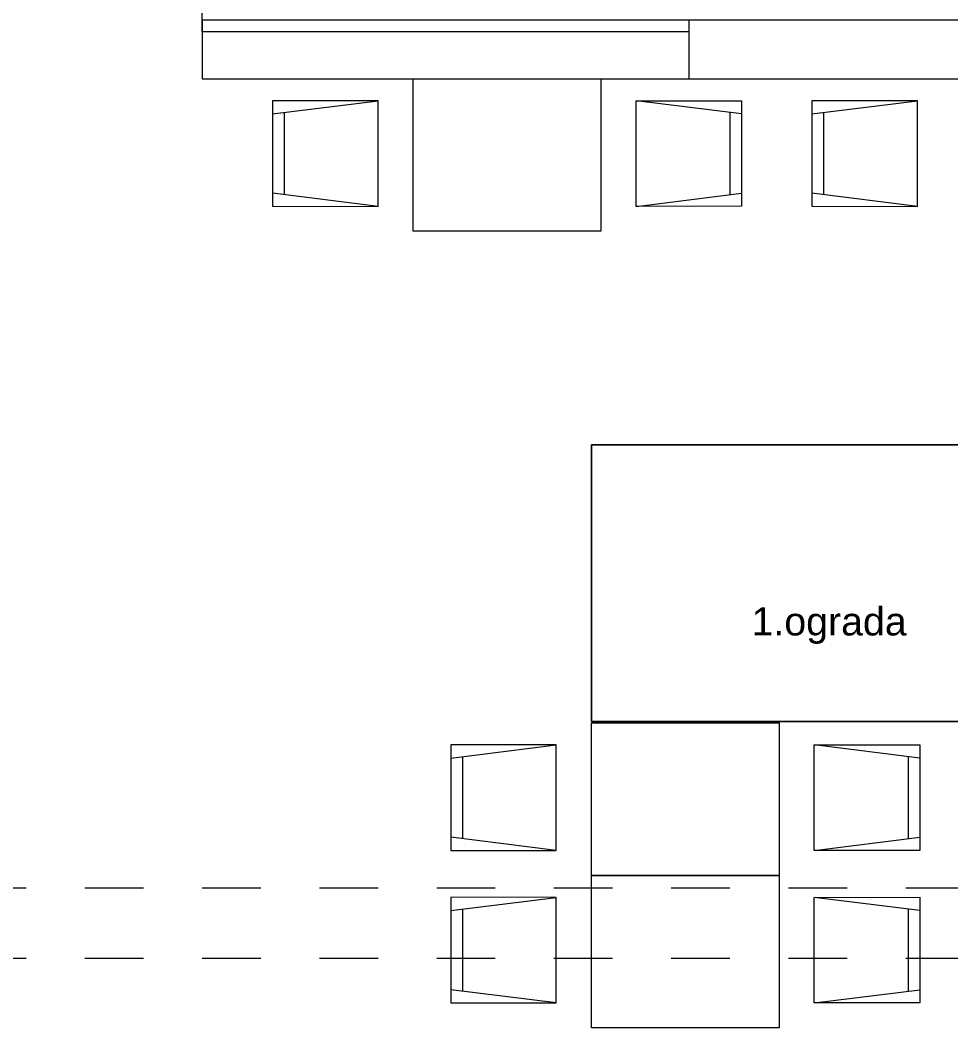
# Model space of a CAD drawing. Header units: centimetres. Extents: x -26724 to 60145, y -23645 to 6771.
# Drawn here: x -14446.2 to -14049.4, y 1049.3 to 1478.9 of the extents above; entities that cross this region are included whole.
import ezdxf

# ---------------------------------------------------------------- set-up
doc = ezdxf.new("R2010")
doc.units = ezdxf.units.CM
doc.linetypes.add('AUSGEZOGEN', pattern=[0])
doc.linetypes.add('DALEKOVOD_VN', pattern=[5, 2.5, -2.5])
doc.layers.add('3.IZGLED 2', color=7, linetype='Continuous', lineweight=9, true_color=0x4a4a4a)
doc.layers.add('3.IZGLED 2 @ 50', color=7, linetype='Continuous', lineweight=9, true_color=0x4a4a4a)
doc.styles.add('Notes', font='arial.ttf', dxfattribs={"height": 3})

msp = doc.modelspace()

# ---------------------------------------------------------------- linework, layer by layer
at = {"layer": '3.IZGLED 2'}
for p, q in [((-14368.6, 1473.89, 13.5), (-14368.6, 1743.89, 13.5)), ((-14161.1, 1473.89, 13.5), (-14368.6, 1473.89, 13.5))]:
    msp.add_line(p, q, dxfattribs=at)
at = {"layer": '3.IZGLED 2', "linetype": 'AUSGEZOGEN', "lineweight": 18, "transparency": 33554687}
for p, q in [((-14278.6, 1388.89, 13.5), (-14278.6, 1453.89, 13.5)), ((-14278.6, 1453.89, 13.5), (-14198.6, 1453.89, 13.5)), ((-14198.6, 1453.89, 13.5), (-14198.6, 1388.89, 13.5)), ((-14338.6, 1444.53, 13.5), (-14338.62, 1399.53, 13.5)), ((-14293.6, 1444.51, 13.5), (-14338.6, 1444.53, 13.5)), ((-14338.6, 1438.9, 13.5), (-14293.6, 1444.51, 13.5)), ((-14293.62, 1399.51, 13.5), (-14293.6, 1444.51, 13.5)), ((-14183.6, 1444.51, 13.5), (-14138.6, 1444.53, 13.5)), ((-14138.6, 1438.9, 13.5), (-14183.6, 1444.51, 13.5)), ((-14183.58, 1399.51, 13.5), (-14183.6, 1444.51, 13.5)), ((-14138.6, 1444.53, 13.5), (-14138.58, 1399.53, 13.5)), ((-14108.6, 1444.53, 13.5), (-14108.62, 1399.53, 13.5)), ((-14063.6, 1444.51, 13.5), (-14108.6, 1444.53, 13.5)), ((-14108.6, 1438.9, 13.5), (-14063.6, 1444.51, 13.5)), ((-14063.62, 1399.51, 13.5), (-14063.6, 1444.51, 13.5)), ((-14333.6, 1439.53, 13.5), (-14333.62, 1404.53, 13.5)), ((-14143.6, 1439.53, 13.5), (-14143.58, 1404.53, 13.5)), ((-14103.6, 1439.53, 13.5), (-14103.62, 1404.53, 13.5)), ((-14293.62, 1399.51, 13.5), (-14338.62, 1405.15, 13.5)), ((-14183.58, 1399.51, 13.5), (-14138.58, 1405.15, 13.5)), ((-14063.62, 1399.51, 13.5), (-14108.62, 1405.15, 13.5)), ((-14338.62, 1399.53, 13.5), (-14293.62, 1399.51, 13.5)), ((-14338.62, 1399.53, 13.5), (-14338.62, 1399.53, 13.5)), ((-14138.58, 1399.53, 13.5), (-14183.58, 1399.51, 13.5)), ((-14138.58, 1399.53, 13.5), (-14138.58, 1399.53, 13.5)), ((-14108.62, 1399.53, 13.5), (-14063.62, 1399.51, 13.5)), ((-14108.62, 1399.53, 13.5), (-14108.62, 1399.53, 13.5)), ((-14198.6, 1388.89, 13.5), (-14278.6, 1388.89, 13.5)), ((-14198.6, 1388.89, 13.5), (-14198.6, 1388.89, 13.5)), ((-14202.6, 1114.35, 13.5), (-14202.6, 1179.35, 13.5)), ((-14202.6, 1179.35, 13.5), (-14122.6, 1179.35, 13.5)), ((-14122.6, 1179.35, 13.5), (-14122.6, 1114.35, 13.5)), ((-14262.6, 1169.99, 13.5), (-14262.62, 1124.99, 13.5)), ((-14217.6, 1169.97, 13.5), (-14262.6, 1169.99, 13.5)), ((-14262.6, 1164.36, 13.5), (-14217.6, 1169.97, 13.5)), ((-14217.62, 1124.97, 13.5), (-14217.6, 1169.97, 13.5)), ((-14107.6, 1169.97, 13.5), (-14062.6, 1169.99, 13.5)), ((-14062.6, 1164.36, 13.5), (-14107.6, 1169.97, 13.5)), ((-14107.58, 1124.97, 13.5), (-14107.6, 1169.97, 13.5)), ((-14062.6, 1169.99, 13.5), (-14062.58, 1124.99, 13.5)), ((-14257.6, 1164.99, 13.5), (-14257.62, 1129.99, 13.5)), ((-14067.6, 1164.99, 13.5), (-14067.58, 1129.99, 13.5)), ((-14217.62, 1124.97, 13.5), (-14262.62, 1130.61, 13.5)), ((-14107.58, 1124.97, 13.5), (-14062.58, 1130.61, 13.5)), ((-14262.62, 1124.99, 13.5), (-14217.62, 1124.97, 13.5)), ((-14262.62, 1124.99, 13.5), (-14262.62, 1124.99, 13.5)), ((-14062.58, 1124.99, 13.5), (-14107.58, 1124.97, 13.5)), ((-14062.58, 1124.99, 13.5), (-14062.58, 1124.99, 13.5)), ((-14122.6, 1114.35, 13.5), (-14202.6, 1114.35, 13.5)), ((-14202.6, 1049.35, 13.5), (-14202.6, 1114.35, 13.5)), ((-14202.6, 1114.35, 13.5), (-14122.6, 1114.35, 13.5)), ((-14122.6, 1114.35, 13.5), (-14122.6, 1114.35, 13.5)), ((-14122.6, 1114.35, 13.5), (-14122.6, 1049.35, 13.5)), ((-14262.6, 1104.99, 13.5), (-14262.62, 1059.99, 13.5)), ((-14217.6, 1104.97, 13.5), (-14262.6, 1104.99, 13.5)), ((-14262.6, 1099.36, 13.5), (-14217.6, 1104.97, 13.5)), ((-14217.62, 1059.97, 13.5), (-14217.6, 1104.97, 13.5)), ((-14107.6, 1104.97, 13.5), (-14062.6, 1104.99, 13.5)), ((-14062.6, 1099.36, 13.5), (-14107.6, 1104.97, 13.5)), ((-14107.58, 1059.97, 13.5), (-14107.6, 1104.97, 13.5)), ((-14062.6, 1104.99, 13.5), (-14062.58, 1059.99, 13.5)), ((-14257.6, 1099.99, 13.5), (-14257.62, 1064.99, 13.5)), ((-14067.6, 1099.99, 13.5), (-14067.58, 1064.99, 13.5)), ((-14217.62, 1059.97, 13.5), (-14262.62, 1065.61, 13.5)), ((-14107.58, 1059.97, 13.5), (-14062.58, 1065.61, 13.5)), ((-14262.62, 1059.99, 13.5), (-14217.62, 1059.97, 13.5)), ((-14262.62, 1059.99, 13.5), (-14262.62, 1059.99, 13.5)), ((-14062.58, 1059.99, 13.5), (-14107.58, 1059.97, 13.5)), ((-14062.58, 1059.99, 13.5), (-14062.58, 1059.99, 13.5)), ((-14122.6, 1049.35, 13.5), (-14202.6, 1049.35, 13.5)), ((-14122.6, 1049.35, 13.5), (-14122.6, 1049.35, 13.5))]:
    msp.add_line(p, q, dxfattribs=at)
at = {"layer": '3.IZGLED 2', "linetype": 'DALEKOVOD_VN', "ltscale": 10}
for p, q in [((-13643.6, 1108.89, 13.5), (-14843.6, 1108.89, 13.5)), ((-13643.6, 1078.89, 13.5), (-14843.6, 1078.89, 13.5))]:
    msp.add_line(p, q, dxfattribs=at)
at = {"layer": '3.IZGLED 2', "elevation": 13.5}
for points in [[(-13643.6, 1478.89), (-14368.6, 1478.89), (-14368.6, 1453.89), (-13643.6, 1453.89)], [(-14032.6, 1288.89), (-13763.6, 1288.89), (-13763.6, 1297.89), (-14202.6, 1297.89), (-14202.6, 1179.89), (-13643.6, 1179.89)]]:
    msp.add_lwpolyline(points, dxfattribs=at)
for points in [[(-13851.1, 1453.89), (-13851.1, 1478.89), (-14161.1, 1478.89), (-14161.1, 1453.89)], [(-14202.6, 1297.89), (-14032.6, 1297.89), (-14032.6, 1179.89), (-14202.6, 1179.89)]]:
    msp.add_lwpolyline(points, close=True, dxfattribs=at)

# ---------------------------------------------------------------- texts
at = {"layer": '3.IZGLED 2 @ 50', "ltscale": 0.8, "insert": (-14134.35, 1228.61), "char_height": 12, "attachment_point": 1, "style": 'Notes'}
msp.add_mtext_dynamic_manual_height_columns('1.ograda', width=290.6445, gutter_width=750, heights=[0], dxfattribs=at)

doc.saveas('drawing.dxf')
